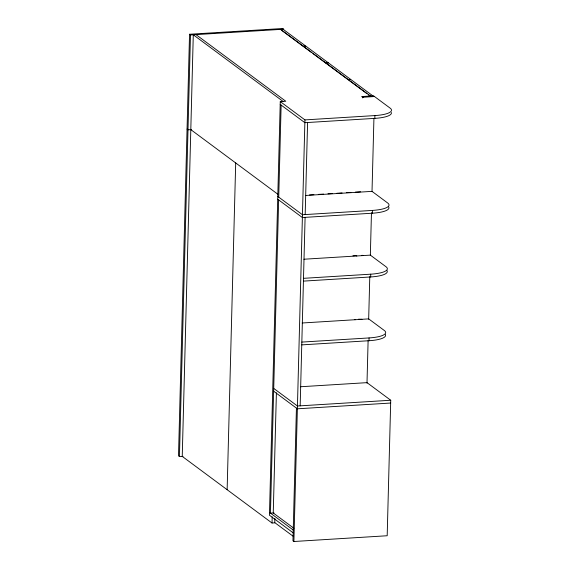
<?xml version="1.0" encoding="UTF-8"?>
<svg xmlns="http://www.w3.org/2000/svg" width="570" height="570" viewBox="0 0 570 570"><rect width="100%" height="100%" fill="white"/><g stroke="black" fill="none" stroke-linecap="round" stroke-linejoin="round"><path stroke-width="0.85" d="M189.539 34.257L190.487 34.962L283.774 29.198L282.834 28.5L189.539 34.257L178.503 455.865L179.443 456.563L182.998 456.342M179.443 456.563L190.487 34.962M227.138 489.708L235.695 162.942M196.009 34.62L285.791 101.246L280.269 101.588L269.439 515.223L293.165 532.829M278.652 199.92L270.451 513.135L273.999 512.914M278.73 197.127L281.138 105.079M274.861 518.415L274.747 522.854L272.025 523.018L272.189 516.805M276.4 392.801L273.251 512.957L293.899 528.283M296.429 408.099L292.952 540.802L293.899 541.5L387.187 535.743L390.735 400.254L367.009 382.648L300.376 386.759M293.899 541.5L304.936 119.9L280.269 101.588M300.169 405.847L305.1 217.355M305.178 214.569L307.586 122.514M362.641 97.898L362.677 96.501L363.617 97.199M366.995 383.168L368.113 340.546M368.669 319.236L369.788 276.614M370.343 255.303L371.462 212.681M277.782 196.429L302.456 214.74L372.424 210.416A24.695 6.142 1.5 0 0 387.657 202.977L372.018 191.37L373.92 118.688M301.765 344.879L369.011 340.725L369.082 337.932A24.695 6.142 1.5 0 0 384.315 330.493L368.683 318.887L302.221 322.99M303.432 281.117L370.678 276.963L370.749 274.177A24.695 6.142 1.5 0 0 385.99 266.732L370.35 255.132L303.888 259.229M277.711 199.222L302.378 217.526L372.353 213.209L372.424 210.416M280.198 104.381L304.865 122.685L374.832 118.368L374.903 115.575A24.695 6.142 1.5 0 0 390.144 108.136L373.557 95.831L361.743 96.558L362.684 97.256L374.504 96.529M280.739 29.69L283.461 29.526L305.748 46.063L303.026 46.227L281.438 30.21M304.936 119.9L374.903 115.575M191.556 129.582L188 129.803L187.06 129.098M309.496 194.947L313.899 194.676M318.302 194.406L323.589 194.078M327.992 193.807L332.395 193.536M336.799 193.266L342.078 192.938M346.489 192.667L350.892 192.389M355.295 192.118L360.575 191.798M305.385 195.482L372.018 191.37M352.908 255.795L355.495 255.631M361.971 255.296L363.653 255.545M303.504 278.331L370.749 274.177M358.573 319.164L361.986 319.3M354.355 319.506L355.16 319.72M301.836 342.086L369.082 337.932M390.735 400.254L297.447 406.011L273.721 388.405M390.664 403.04L297.369 408.804L273.643 391.198M373.086 96.031L350.799 79.494L348.078 79.665L366.88 93.615M280.668 29.391L370.45 96.024M311.541 52.547L303.19 46.348L305.905 46.177L328.192 62.714L325.47 62.885L312.937 53.58M368.27 94.648L370.365 96.202M283.069 101.417L193.287 34.784L182.243 456.392L272.025 523.018M190.8 129.625L277.733 194.142M356.827 255.966L355.922 255.673M269.51 512.43L293.237 530.043M274.512 522.426L293.073 536.199M388.562 206.718A24.695 6.142 1.5 0 1 372.353 213.209M385.377 334.483A24.695 6.142 1.5 0 1 369.011 340.725M386.774 270.315A24.695 6.142 1.5 0 1 370.678 276.963M391.369 112.525A24.695 6.142 1.5 0 1 374.832 118.368M328.356 62.835L325.634 63.006L347.914 79.544L350.636 79.373L328.356 62.835"/></g></svg>
